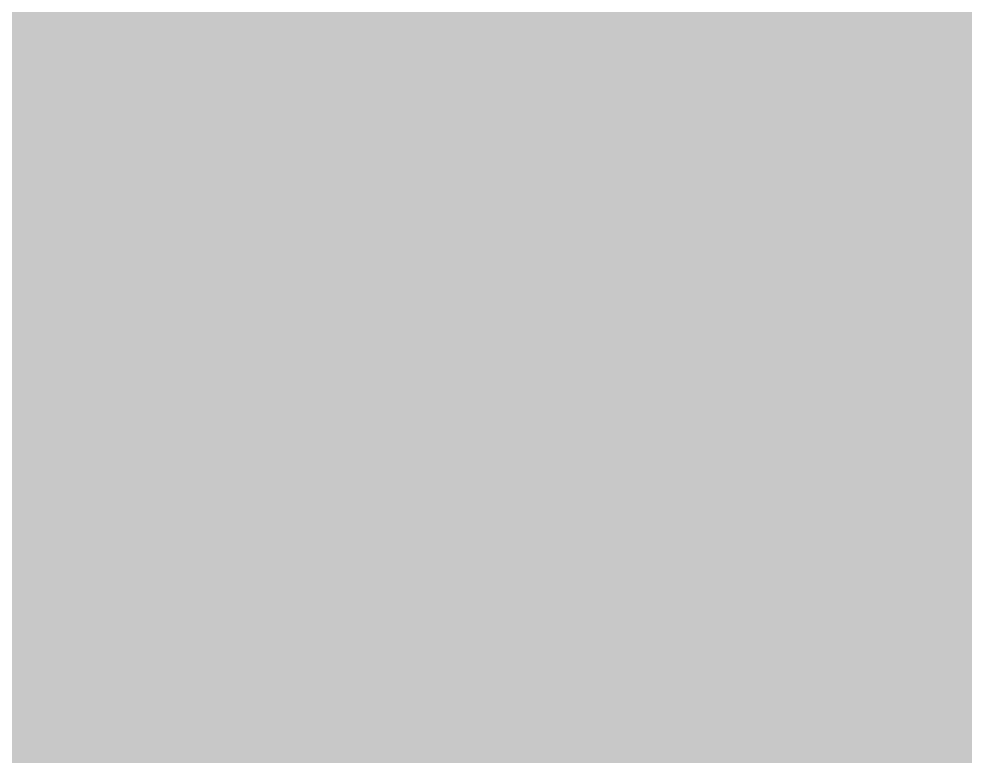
# Model space of a CAD drawing. Header units: inches. Extents: x -3 to 117, y 0 to 53.
# Drawn here: x 13.66 to 14.2, y 32.599 to 33.019 of the extents above; entities that cross this region are included whole.
import ezdxf

# ---------------------------------------------------------------- set-up
doc = ezdxf.new("R2010")
doc.units = ezdxf.units.IN
for name, color, linetype in [('Bottom Layer', 5, 'Continuous'), ('GND', 76, 'Continuous'), ('Power', 16, 'Continuous'), ('Top Layer', 1, 'Continuous'), ('Via Holes', 16, 'Continuous')]:
    doc.layers.add(name, color=color, linetype=linetype)

msp = doc.modelspace()

# ---------------------------------------------------------------- hatches: boundary and pattern name
at = {"layer": 'Bottom Layer'}
msp.add_hatch(color=5, dxfattribs=at).paths.add_polyline_path([(19.431, 27.9654), (12.4206, 27.9654), (12.4206, 30.1244), (7.57205, 30.1244), (7.42796, 30.20759), (7.16956, 30.27683), (6.90204, 30.27683), (6.64364, 30.20759), (6.49955, 30.1244), (0.381, 30.1244), (0.381, 32.6644), (6.0198, 32.6644), (6.0198, 32.24482), (8.0518, 32.24482), (8.0518, 32.6644), (12.2936, 32.6644), (12.2936, 34.6964), (19.431, 34.6964)])
h = msp.add_hatch(color=5, dxfattribs=at)
edge = h.paths.add_edge_path()
edge.add_arc((13.94202, 32.86193), 0.25, 0, 360)
at = {"layer": 'GND'}
h = msp.add_hatch(color=76, dxfattribs=at)
edge = h.paths.add_edge_path()
edge.add_arc((13.94202, 32.86193), 0.25, 0, 360)
at = {"layer": 'Power'}
h = msp.add_hatch(color=16, dxfattribs=at)
edge = h.paths.add_edge_path()
edge.add_arc((13.94202, 32.86193), 0.25, 0, 360)
at = {"layer": 'Top Layer'}
msp.add_hatch(color=1, dxfattribs=at).paths.add_polyline_path([(19.4056, 30.1244), (14.3148, 30.1244), (14.3148, 30.17561), (12.66, 30.17561), (12.66, 30.1244), (12.2936, 30.1244), (12.2936, 34.6964), (19.4056, 34.6964)])
h = msp.add_hatch(color=1, dxfattribs=at)
edge = h.paths.add_edge_path()
edge.add_arc((13.94202, 32.86193), 0.25, 0, 360)
at = {"layer": 'Via Holes'}
h = msp.add_hatch(color=7, dxfattribs=at)
edge = h.paths.add_edge_path()
edge.add_arc((13.94202, 32.86193), 0.15, 0, 360)

doc.saveas('drawing.dxf')
